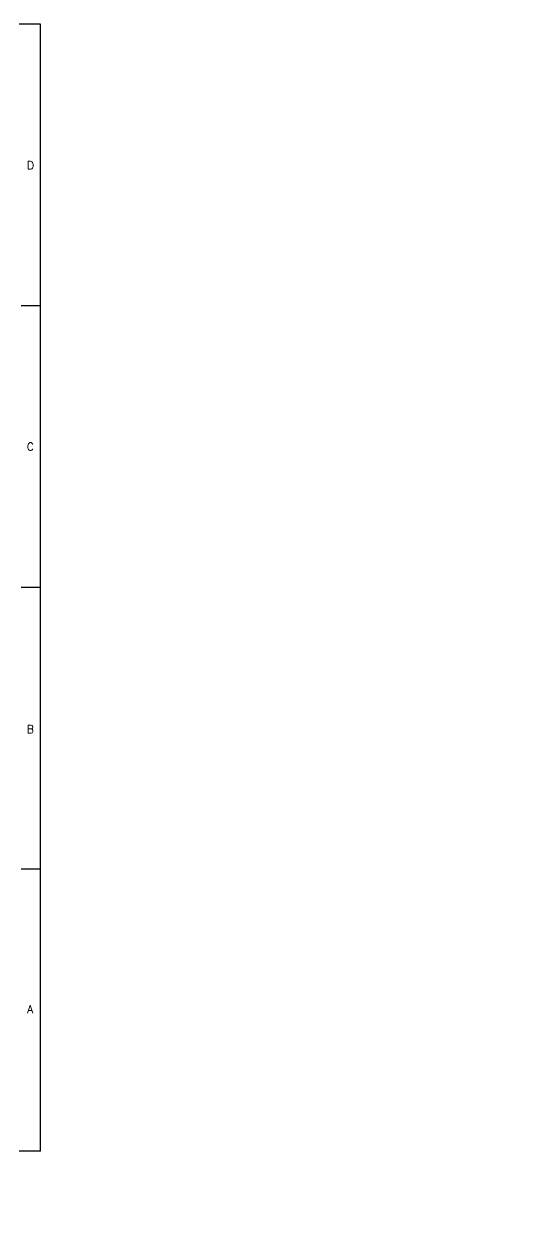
# Model space of a CAD drawing. Header units: millimetres. Extents: x 0 to 970, y -36 to 493.
# Drawn here: x 755 to 970, y -36 to 493 of the extents above; entities that cross this region are included whole.
import ezdxf
from ezdxf.enums import TextEntityAlignment as Align

# ---------------------------------------------------------------- set-up
doc = ezdxf.new("R2010")
doc.units = ezdxf.units.MM
doc.header["$LTSCALE"] = 12.954
doc.layers.add('BORDER', color=5, linetype='Continuous')
doc.layers.add('TEXT', color=2, linetype='Continuous')
doc.styles.add('ROMANC', font='romanc', dxfattribs={"height": 3.97002})
doc.styles.get("Standard").update_dxf_attribs({"font": 'romans.shx'})

msp = doc.modelspace()

# ---------------------------------------------------------------- linework, layer by layer
at = {"layer": 'BORDER', "color": 5, "linetype": 'Continuous', "extrusion": (0, 1, 0)}
for p, q in [((761.95, 493.03), (0, 493.03)), ((761.95, 0), (761.95, 493.03)), ((761.95, 369.77), (753.44, 369.77)), ((761.95, 246.51), (753.44, 246.51)), ((761.95, 123.26), (753.44, 123.26)), ((761.95, 0), (0, 0))]:
    msp.add_line(p, q, dxfattribs=at)

# ---------------------------------------------------------------- texts
at = {"layer": 'BORDER', "color": 2, "linetype": 'Continuous', "style": 'ROMANC'}
for s, p in [('D', (755.99, 429.54)), ('C', (755.93, 306.44)), ('B', (755.96, 182.87)), ('A', (756.09, 60.35))]:
    msp.add_text(s, height=3.5, dxfattribs=at).set_placement(p)
at = {"layer": 'TEXT', "lineweight": 30, "flags": 104}
msp.add_attdef('DESC', text='DESC', height=3.5, dxfattribs=at).set_placement((668.94, 47.25), align=Align.MIDDLE_LEFT)

doc.saveas('drawing.dxf')
